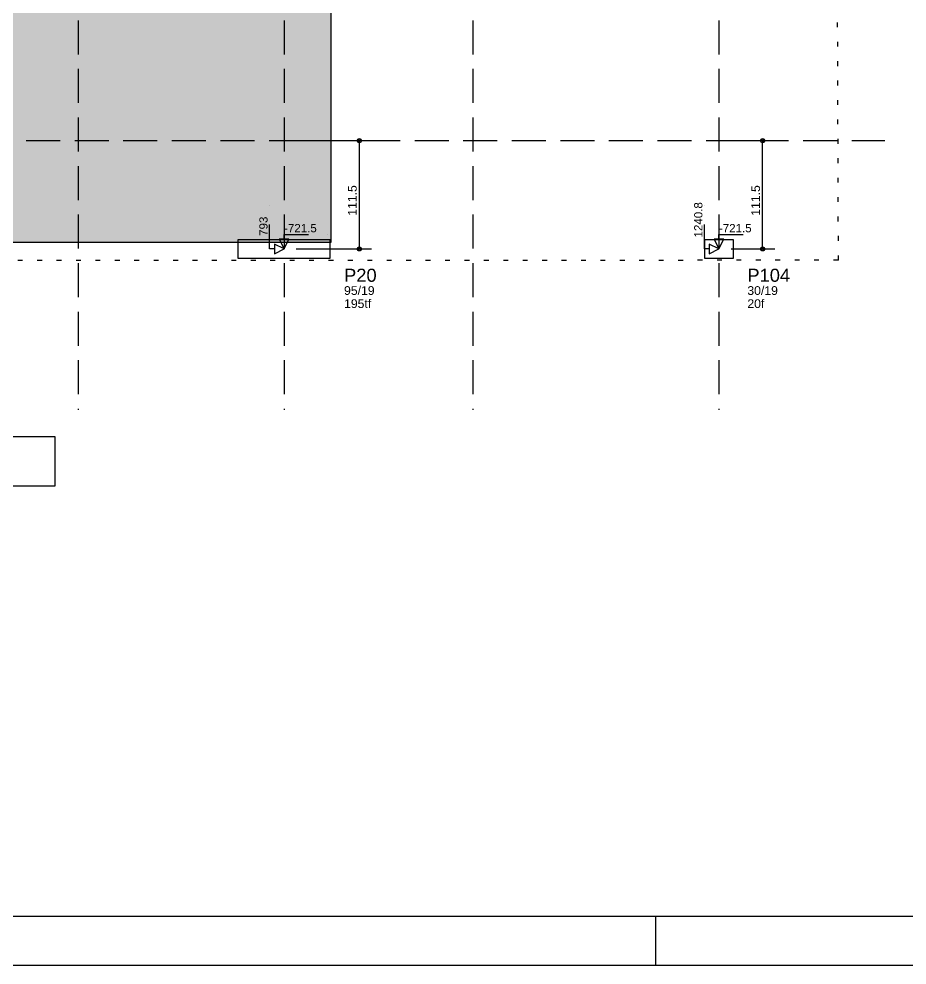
# Model space of a CAD drawing. Extents: x 0 to 119, y 0 to 84.
# Drawn here: x 31.79 to 50.08, y 0 to 19.49 of the extents above; entities that cross this region are included whole.
import ezdxf

# ---------------------------------------------------------------- set-up
doc = ezdxf.new("R2010")
doc.units = 0
doc.header["$MEASUREMENT"] = 0
for name, pattern in [('ESTILO_TQS_0001', [1, 0.7, -0.3]), ('ESTILO_TQS_0002', [0.4, 0.1, -0.3]), ('ESTILO_TQS_0003', [1.5, 0.5, -0.4, 0.1, -0.5])]:
    doc.linetypes.add(name, pattern=pattern)
for name, color, linetype in [('1', 3, 'CONTINUOUS'), ('18', 6, 'CONTINUOUS'), ('20', 1, 'CONTINUOUS'), ('3', 7, 'CONTINUOUS'), ('32', 250, 'CONTINUOUS'), ('36', 7, 'CONTINUOUS'), ('40', 7, 'CONTINUOUS'), ('62', 7, 'CONTINUOUS'), ('7', 232, 'CONTINUOUS')]:
    doc.layers.add(name, color=color, linetype=linetype)
doc.styles.add('TQS_ARIAL', font='arial.ttf')

msp = doc.modelspace()

# ---------------------------------------------------------------- linework, layer by layer
at = {"layer": '1', "color": 3, "linetype": 'ESTILO_TQS_0001'}
for p, q in [((33.01434, 76.455536), (33.01434, 11.436753)), ((37.254341, 76.455536), (37.254341, 11.436753)), ((41.141232, 76.455536), (41.141232, 11.436753)), ((46.209465, 76.455536), (46.209465, 11.436753)), ((4.943936, 16.97893), (49.628599, 16.97893))]:
    msp.add_line(p, q, dxfattribs=at)
at = {"layer": '18', "color": 6, "linetype": 'ESTILO_TQS_0003'}
for p, q in [((36.954341, 14.74893), (36.954341, 15.64893)), ((45.909465, 14.74893), (45.909465, 15.64893)), ((37.254341, 14.74893), (37.054341, 14.84893)), ((37.054341, 14.84893), (37.054341, 14.64893)), ((46.209465, 14.74893), (46.009465, 14.84893)), ((46.009465, 14.84893), (46.009465, 14.64893)), ((37.054341, 14.74893), (36.954341, 14.74893)), ((37.054341, 14.64893), (37.254341, 14.74893)), ((46.009465, 14.74893), (45.909465, 14.74893)), ((46.009465, 14.64893), (46.209465, 14.74893))]:
    msp.add_line(p, q, dxfattribs=at)
at = {"layer": '20', "color": 1, "linetype": 'ESTILO_TQS_0003'}
for p, q in [((37.254341, 14.94893), (37.254341, 15.04893)), ((37.254341, 15.04893), (38.154341, 15.04893)), ((46.209465, 14.94893), (46.209465, 15.04893)), ((46.209465, 15.04893), (47.109465, 15.04893)), ((37.354341, 14.94893), (37.154341, 14.94893)), ((37.154341, 14.94893), (37.254341, 14.74893)), ((37.254341, 14.74893), (37.354341, 14.94893)), ((46.309465, 14.94893), (46.109465, 14.94893)), ((46.109465, 14.94893), (46.209465, 14.74893)), ((46.209465, 14.74893), (46.309465, 14.94893))]:
    msp.add_line(p, q, dxfattribs=at)
at = {"layer": '3', "color": 7, "linetype": 'ESTILO_TQS_0002'}
for q in [(48.642309, 22.875026), (13.032489, 14.498031)]:
    msp.add_line((48.669903, 14.515291), q, dxfattribs=at)
at = {"layer": '32', "color": 250, "linetype": 'Continuous'}
for p, q in [((37.254341, 16.97893), (37.254341, 16.97893)), ((37.504341, 16.97893), (39.054341, 16.97893)), ((38.804341, 14.74893), (38.804341, 16.97893)), ((46.209465, 16.97893), (46.209465, 16.97893)), ((46.459465, 16.97893), (47.359465, 16.97893)), ((47.109465, 14.74893), (47.109465, 16.97893)), ((37.254341, 14.74893), (37.254341, 14.74893)), ((37.504341, 14.74893), (39.054341, 14.74893)), ((46.209465, 14.74893), (46.209465, 14.74893)), ((46.459465, 14.74893), (47.359465, 14.74893))]:
    msp.add_line(p, q, dxfattribs=at)
msp.add_lwpolyline([(28.784361, 46.35893), (38.214361, 46.35893), (38.214361, 41.25893), (39.564364, 41.25893), (39.564364, 36.17893), (38.514406, 36.17893), (38.514406, 24.77893), (39.564364, 24.77893), (39.564364, 19.97893), (38.214406, 19.97893), (38.214406, 14.87893), (28.784361, 14.87893)], dxfattribs=at)
for centre, radius in [((38.804341, 16.97893), 0.041625), ((38.804341, 16.97893), 0.02075), ((47.109465, 16.97893), 0.041625), ((47.109465, 16.97893), 0.02075), ((38.804341, 14.74893), 0.041625), ((38.804341, 14.74893), 0.02075), ((47.109465, 14.74893), 0.041625), ((47.109465, 14.74893), 0.02075)]:
    msp.add_circle(centre, radius, dxfattribs=at)
for points in [[(28.784361, 46.35893), (38.214406, 14.87893), (28.784361, 14.87893)], [(38.214361, 41.25893), (38.214406, 14.87893), (28.784361, 46.35893)], [(38.214361, 41.25893), (38.214406, 19.97893), (38.214406, 14.87893)]]:
    msp.add_solid(points, dxfattribs=at)
at = {"layer": '40', "linetype": 'Continuous'}
for p, q in [((44.9, 0.999998), (44.9, -0.000002)), ((0, 0), (117.9, -0.000002))]:
    msp.add_line(p, q, dxfattribs=at)
at = {"layer": '62', "linetype": 'Continuous'}
for p, q in [((37.254341, 14.74893), (37.254341, 14.74893)), ((46.209465, 14.74893), (46.209465, 14.74893))]:
    msp.add_line(p, q, dxfattribs=at)
for points in [[(36.304341, 14.55893), (38.204341, 14.55893), (38.204341, 14.93893), (36.304341, 14.93893), (36.304341, 14.55893)], [(45.909465, 14.55893), (46.509465, 14.55893), (46.509465, 14.93893), (45.909465, 14.93893), (45.909465, 14.55893)]]:
    msp.add_lwpolyline(points, dxfattribs=at)
at = {"layer": '7', "color": 232, "linetype": 'Continuous'}
msp.add_line((117.9, 0.999998), (3, 0.999999), dxfattribs=at)
msp.add_lwpolyline([(12.142157, 10.888444), (32.536177, 10.888444), (32.536177, 9.860218), (12.142157, 9.860218), (12.142157, 10.888444)], dxfattribs=at)

# ---------------------------------------------------------------- texts
at = {"layer": '18', "color": 6, "linetype": 'ESTILO_TQS_0003', "style": 'TQS_ARIAL'}
for s, p in [('1240.8', (45.868998, 14.985016)), ('793', (36.914823, 15.017861))]:
    msp.add_text(s, height=0.17, rotation=90, dxfattribs=at).set_placement(p)
at = {"layer": '20', "color": 1, "linetype": 'ESTILO_TQS_0003', "style": 'TQS_ARIAL'}
for p in [(37.254341, 15.09143), (46.209465, 15.09143)]:
    msp.add_text('-721.5', height=0.17, dxfattribs=at).set_placement(p)
at = {"layer": '32', "color": 250, "linetype": 'Continuous', "style": 'TQS_ARIAL'}
for p in [(38.750341, 15.43193), (47.055465, 15.43193)]:
    msp.add_text('111.5', height=0.18, rotation=90, dxfattribs=at).set_placement(p)
at = {"layer": '36', "color": 7, "linetype": 'Continuous', "style": 'TQS_ARIAL'}
for s, height, p in [('P20', 0.27, (38.489341, 14.07143)), ('P104', 0.27, (46.794465, 14.07143)), ('95/19', 0.18, (38.489341, 13.80143)), ('30/19', 0.18, (46.794465, 13.80143)), ('195tf', 0.18, (38.489341, 13.53143)), ('20f', 0.18, (46.794465, 13.53143))]:
    msp.add_text(s, height=height, dxfattribs=at).set_placement(p)

doc.saveas('drawing.dxf')
